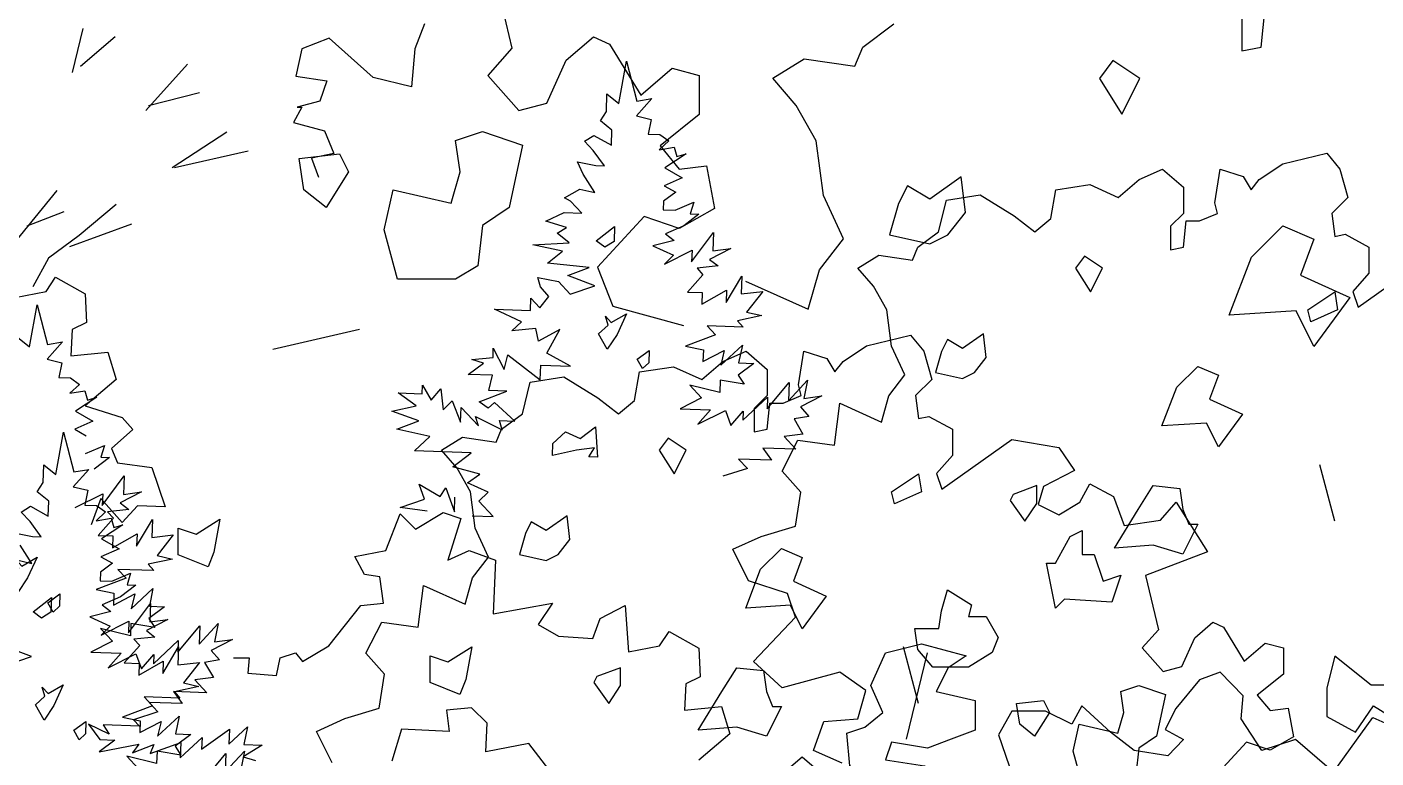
# Model space of a CAD drawing. Header units: inches. Extents: x -11 to 128, y 7 to 56.
# Drawn here: x 55.292 to 55.829, y 23.557 to 23.848 of the extents above; entities that cross this region are included whole.
import ezdxf

# ---------------------------------------------------------------- set-up
doc = ezdxf.new("R2010")
doc.units = ezdxf.units.IN
doc.header["$MEASUREMENT"] = 0
doc.layers.add('CAY', color=94, linetype='Continuous')
doc.layers.add('CAY-3', color=61, linetype='Continuous')
picture_1 = doc.add_image_def('image1.jpg', size_in_pixel=(1680, 1093))

# ---------------------------------------------------------------- blocks, each defined once
blk = doc.blocks.new('A$C76451831')
at = {"layer": 'CAY'}
for p, q in [((1850.8, 1624.3), (1867.9, 1552.3)), ((2515.1, 1580.9), (2515.1, 1549.7)), ((2532.2, 1553.2), (2535.7, 1588)), ((2179, 1553.2), (2206.7, 1573.9)), ((1916.2, 1541.7), (1940.4, 1562.3)), ((1940.4, 1562.3), (1954.5, 1555.8)), ((1954.5, 1555.8), (1982.2, 1510.4)), ((1867.9, 1552.3), (1846.6, 1528.1)), ((2099.4, 1525.5), (2127.1, 1542.6)), ((2127.1, 1542.6), (2171.9, 1536.1)), ((2171.9, 1536.1), (2179, 1553.2)), ((2515.1, 1549.7), (2532.2, 1553.2)), ((1899.1, 1503.3), (1916.2, 1541.7)), ((1982.2, 1510.4), (2010, 1534.6)), ((2010, 1534.6), (2034.1, 1528.1)), ((1846.6, 1528.1), (1874.3, 1496.9)), ((2034.1, 1528.1), (2034.1, 1493.3)), ((2120, 1501.3), (2099.4, 1525.5)), ((1874.3, 1496.9), (1899.1, 1503.3)), ((2137.7, 1470.1), (2120, 1501.3)), ((2034.1, 1493.3), (1999.3, 1465.6)), ((1999.3, 1465.6), (2016.4, 1445)), ((2144.2, 1421.7), (2137.7, 1470.1)), ((2016.4, 1445), (2040.6, 1447.9)), ((2040.6, 1447.9), (2047.7, 1410.1)), ((2161.9, 1383.3), (2144.2, 1421.7)), ((1985.2, 1403.1), (1943.9, 1358.2)), ((2016.4, 1392.5), (1985.2, 1403.1)), ((2047.7, 1410.1), (2016.4, 1392.5)), ((2140.7, 1355.6), (2161.9, 1383.3)), ((1943.9, 1358.2), (1957.5, 1323.4)), ((2130.6, 1320.8), (2140.7, 1355.6)), ((2075.2, 1345.6), (2130.6, 1320.8)), ((1957.5, 1323.4), (2020, 1306.3)), ((5943, 1269.4), (5949.7, 1306.8)), ((5949.7, 1306.8), (5958.9, 1271.5)), ((1732.8, 1302.8), (1656.2, 1285.1)), ((5931.9, 1262.1), (5932.4, 1277.9)), ((5932.4, 1277.9), (5943, 1269.4)), ((5972.1, 1273.8), (5958.5, 1258.4)), ((5958.9, 1271.5), (5972.1, 1273.8)), ((5926.6, 1254.1), (5931.9, 1262.1)), ((5958.5, 1258.4), (5971.5, 1255.2)), ((5936.7, 1245.6), (5926.6, 1254.1)), ((5936.3, 1232.4), (5936.7, 1245.6)), ((5971.5, 1255.2), (5968.8, 1242.2)), ((5912.4, 1236), (5920.7, 1241.1)), ((5920.2, 1227.6), (5912.4, 1236)), ((5920.7, 1241.1), (5936.3, 1232.4)), ((5968.8, 1242.2), (5979.2, 1241.8)), ((5987.1, 1236.1), (5978.7, 1228.2)), ((5979.2, 1241.8), (5987.1, 1236.1)), ((5930.2, 1214.1), (5920.2, 1227.6)), ((5978.7, 1228.2), (5991.9, 1230.5)), ((6002.6, 1224.7), (5983.6, 1212.2)), ((5991.9, 1230.5), (5994.4, 1222.3)), ((5994.4, 1222.3), (6002.6, 1224.7)), ((5906.3, 1217.6), (5922.5, 1214.3)), ((5911.3, 1206.6), (5906.3, 1217.6)), ((5922.5, 1214.3), (5930.2, 1214.1)), ((5983.6, 1212.2), (5999.1, 1203.5)), ((5921.6, 1190.3), (5911.3, 1206.6)), ((5999.1, 1203.5), (5983, 1196.4)), ((5983, 1196.4), (5993.3, 1190.6)), ((5894.8, 1185.8), (5908.2, 1193.5)), ((5900.1, 1182.9), (5894.8, 1185.8)), ((5908.2, 1193.5), (5921.6, 1190.3)), ((5993.3, 1190.6), (5982.6, 1182.8)), ((5878.2, 1165.1), (5894.3, 1172.7)), ((5894.3, 1172.7), (5910.1, 1172.2)), ((5910.1, 1172.2), (5900.1, 1182.9)), ((5982.6, 1182.8), (5982.3, 1175.1)), ((5982.3, 1175.1), (5992.7, 1174.7)), ((5992.7, 1174.7), (6009.3, 1181.8)), ((6009.3, 1181.8), (6006.2, 1171.5)), ((5896.6, 1159.5), (5878.2, 1165.1)), ((6000.4, 1160.8), (5984.3, 1153.7)), ((6013.9, 1171.3), (6000.4, 1160.8)), ((6006.2, 1171.5), (6013.9, 1171.3)), ((5888.2, 1154.3), (5896.6, 1159.5)), ((5898.8, 1145.8), (5888.2, 1154.3)), ((5991.8, 1148), (5973, 1143.2)), ((5984.3, 1153.7), (5991.8, 1148)), ((6007.4, 1128.9), (6026.9, 1154.9)), ((6026.9, 1154.9), (6026.3, 1138.6)), ((5866.6, 1144.2), (5898.8, 1145.8)), ((5893.1, 1138.3), (5866.6, 1144.2)), ((5879.6, 1127.9), (5893.1, 1138.3)), ((5973, 1143.2), (5991.3, 1134.9)), ((5983.3, 1127), (6007.8, 1139.3)), ((6007.8, 1139.3), (6007.4, 1128.9)), ((6042.3, 1140.8), (6023.3, 1131)), ((6026.3, 1138.6), (6042.3, 1140.8)), ((5916.6, 1123.9), (5879.6, 1127.9)), ((5991.3, 1134.9), (5983.3, 1127)), ((6030.9, 1125.3), (6012.2, 1123.3)), ((6023.3, 1131), (6030.9, 1125.3)), ((5435.2, 1102.7), (5443.6, 1115.3)), ((5443.6, 1115.3), (5470, 1100.6)), ((5871, 1115), (5889.4, 1111.7)), ((5873.4, 1106.8), (5871, 1115)), ((5897.8, 1116.8), (5916.6, 1123.9)), ((5921.5, 1107.8), (5897.8, 1116.8)), ((6017.4, 1117.6), (6003.8, 1102.2)), ((6012.2, 1123.3), (6017.4, 1117.6)), ((6037.9, 1092.9), (6051.8, 1116.4)), ((6051.8, 1116.4), (6051.3, 1100.6)), ((5407.8, 1097.4), (5435.2, 1102.7)), ((5470, 1100.6), (5471.1, 1075.2)), ((5880.8, 1098.4), (5873.4, 1106.8)), ((5889.4, 1111.7), (5899.9, 1100.4)), ((5899.9, 1100.4), (5921.5, 1107.8)), ((6003.8, 1102.2), (6016.9, 1101.8)), ((6016.5, 1091.4), (6038.3, 1103.8)), ((6016.9, 1101.8), (6016.5, 1091.4)), ((6038.3, 1103.8), (6037.9, 1092.9)), ((6051.3, 1100.6), (6070.4, 1102.6)), ((6070.4, 1102.6), (6056.2, 1084.5)), ((5420.6, 1053.6), (5427.3, 1091)), ((5427.3, 1091), (5436.5, 1055.8)), ((5864.5, 1085.8), (5864.9, 1096.7)), ((5864.9, 1096.7), (5872.8, 1088.2)), ((5872.8, 1088.2), (5880.8, 1098.4)), ((5856.5, 1075.7), (5832.8, 1086.9)), ((5832.8, 1086.9), (5864.5, 1085.8)), ((6069.6, 1081.4), (6048.2, 1076.7)), ((6048.2, 1076.7), (6053, 1071.1)), ((6056.2, 1084.5), (6069.6, 1081.4)), ((5458.4, 1068.9), (5457.3, 1045.7)), ((5471.1, 1075.2), (5458.4, 1068.9)), ((5848, 1067.8), (5856.5, 1075.7)), ((5869.4, 1069.8), (5848, 1067.8)), ((5871.7, 1058.8), (5869.4, 1069.8)), ((5890.7, 1069), (5871.7, 1058.8)), ((5879.1, 1048.1), (5890.7, 1069)), ((6028.7, 1064.2), (6002.1, 1054.3)), ((6053, 1071.1), (6021.3, 1072.2)), ((6021.3, 1072.2), (6028.7, 1064.2)), ((5410, 1062.2), (5420.6, 1053.6)), ((5449.8, 1058.1), (5436.1, 1042.7)), ((5436.5, 1055.8), (5449.8, 1058.1)), ((5831.4, 1044.3), (5831.6, 1052.5)), ((5831.6, 1052.5), (5841.4, 1033.6)), ((6002.1, 1054.3), (6017.8, 1051)), ((6033.2, 1037.3), (6052.4, 1055.2)), ((6052.4, 1055.2), (6049.1, 1039.5)), ((5436.1, 1042.7), (5449.1, 1039.5)), ((5457.3, 1045.7), (5490, 1048.9)), ((5490, 1048.9), (5497.4, 1024.6)), ((5812.7, 1042.3), (5831.4, 1044.3)), ((5823, 1039.2), (5812.7, 1042.3)), ((5841.4, 1033.6), (5844.6, 1046.6)), ((5844.6, 1046.6), (5873.3, 1024.3)), ((5900, 1036.5), (5879.1, 1048.1)), ((6017.8, 1051), (6017.5, 1040.6)), ((6017.5, 1040.6), (6036.4, 1050.3)), ((6036.4, 1050.3), (6033.2, 1037.3)), ((5449.1, 1039.5), (5446.4, 1026.4)), ((5809.5, 1029.2), (5823, 1039.2)), ((5830.8, 1028.5), (5809.5, 1029.2)), ((5827.6, 1015), (5830.8, 1028.5)), ((5873.3, 1024.3), (5873.7, 1037.4)), ((5873.7, 1037.4), (5900, 1036.5)), ((6062.7, 1039), (6048.8, 1028.6)), ((6048.8, 1028.6), (6053.9, 1020.7)), ((6049.1, 1039.5), (6062.7, 1039)), ((2228.3, 971.5), (2215.1, 1021.6)), ((5446.4, 1026.4), (5456.8, 1026.1)), ((5464.8, 1020.4), (5456.3, 1012.5)), ((5456.8, 1026.1), (5464.8, 1020.4)), ((5497.4, 1024.6), (5470, 1001.4)), ((5768.6, 1012.1), (5768.9, 1019.8)), ((5768.9, 1019.8), (5776.6, 1006.4)), ((5776.6, 1006.4), (5785.1, 1016.5)), ((5785.1, 1016.5), (5787.1, 997.8)), ((6005.9, 1019.7), (6016.3, 1008.4)), ((6032.4, 1013.3), (6005.9, 1019.7)), ((6032.8, 1024.2), (6032.4, 1013.3)), ((6053.9, 1020.7), (6032.8, 1024.2)), ((6074.5, 998.7), (6093.9, 1022)), ((6093.3, 1005.7), (6110.2, 1024.2)), ((6093.9, 1022), (6093.3, 1005.7)), ((6110.2, 1024.2), (6107, 1008)), ((2217.8, 939.8), (2236.3, 1016.3)), ((5456.3, 1012.5), (5469.5, 1014.7)), ((5480.2, 1008.9), (5461.2, 996.5)), ((5469.5, 1014.7), (5472, 1006.5)), ((5472, 1006.5), (5480.2, 1008.9)), ((5747.3, 1012.8), (5768.6, 1012.1)), ((5763.2, 1001.4), (5747.3, 1012.8)), ((5787.1, 997.8), (5795.1, 1005.7)), ((5795.1, 1005.7), (5802.6, 986.9)), ((5819.1, 1004.9), (5843.5, 1014.5)), ((5827.1, 999.2), (5819.1, 1004.9)), ((5843.5, 1014.5), (5827.6, 1015)), ((6016.3, 1008.4), (5997.4, 998.7)), ((6052.8, 988.6), (6074.8, 1009.1)), ((6074.8, 1009.1), (6074.5, 998.7)), ((6122.9, 1010.1), (6104, 1000.4)), ((6107, 1008), (6122.9, 1010.1)), ((5461.2, 996.5), (5476.8, 987.8)), ((5470, 1001.4), (5502.7, 990.9)), ((5741.8, 996.7), (5763.2, 1001.4)), ((5765.5, 988.2), (5741.8, 996.7)), ((5802.6, 986.9), (5803.1, 1000)), ((5803.1, 1000), (5818.4, 983.6)), ((5832.7, 1004.4), (5827.1, 999.2)), ((5850.7, 987.9), (5832.7, 1004.4)), ((5997.4, 998.7), (6024.1, 997.7)), ((6024.1, 997.7), (6012.8, 985)), ((6012.8, 985), (6037.3, 997.3)), ((6037.3, 997.3), (6042.2, 983.9)), ((6042.2, 983.9), (6053.1, 996.7)), ((6053.1, 996.7), (6052.8, 988.6)), ((6104, 1000.4), (6111.4, 992)), ((5476.8, 987.8), (5460.6, 980.6)), ((5460.6, 980.6), (5470.9, 974.8)), ((5502.7, 990.9), (5512.2, 980.3)), ((5746.2, 980.7), (5765.5, 988.2)), ((5775.4, 974.2), (5746.2, 980.7)), ((5818.4, 983.6), (5815.9, 991.8)), ((5815.9, 991.8), (5839.5, 980.1)), ((5839.5, 980.1), (5837.1, 988.4)), ((5837.1, 988.4), (5850.7, 987.9)), ((6111.4, 992), (6098.2, 989.7)), ((6098.2, 989.7), (6105.9, 976.3)), ((5512.2, 980.3), (5493.2, 963.4)), ((5761.9, 961.5), (5775.4, 974.2)), ((6105.9, 976.3), (6089.5, 974.1)), ((6089.5, 974.1), (6099.9, 962.9)), ((5470.3, 959), (5486.9, 966.1)), ((5486.9, 966.1), (5483.8, 955.8)), ((5493.2, 963.4), (5498.5, 950.8)), ((5812.1, 959.8), (5761.9, 961.5)), ((5795.8, 947.2), (5812.1, 959.8)), ((6070.5, 963.9), (6078.3, 953.2)), ((6099.9, 962.9), (6070.5, 963.9)), ((5491.5, 955.5), (5478, 945.1)), ((5483.8, 955.8), (5491.5, 955.5)), ((5498.5, 950.8), (5529.1, 946.6)), ((5529.1, 946.6), (5540.7, 911.8)), ((5819.6, 940.9), (5795.8, 947.2)), ((6056.8, 945.8), (6035.2, 938.9)), ((6078.3, 953.2), (6048.9, 954.2)), ((6048.9, 954.2), (6056.8, 945.8)), ((5485, 913.1), (5504.5, 939.2)), ((5504.5, 939.2), (5503.9, 922.9)), ((5808.9, 933.2), (5819.6, 940.9)), ((5827.2, 924.8), (5808.9, 933.2)), ((5460.9, 911.2), (5485.4, 923.5)), ((5485.4, 923.5), (5485, 913.1)), ((5519.9, 925), (5501, 915.3)), ((5503.9, 922.9), (5519.9, 925)), ((5770.8, 918.6), (5765.8, 931.9)), ((5765.8, 931.9), (5784.4, 920.9)), ((5784.4, 920.9), (5789.7, 928.8)), ((5789.7, 928.8), (5797.1, 907.3)), ((5818.7, 916.9), (5827.2, 924.8)), ((5483.7, 919.1), (5475.3, 895.9)), ((5502.7, 898.1), (5483.7, 919.1)), ((5508.5, 909.6), (5489.8, 907.5)), ((5501, 915.3), (5508.5, 909.6)), ((5516.4, 912.8), (5502.7, 898.1)), ((5540.7, 911.8), (5516.4, 912.8)), ((5749.2, 911.2), (5770.8, 918.6)), ((5773.1, 908.1), (5749.2, 911.2)), ((5797.1, 907.3), (5797.6, 920.4)), ((5831.4, 903.4), (5818.7, 916.9)), ((5495.1, 901.9), (5481.4, 886.5)), ((5489.8, 907.5), (5495.1, 901.9)), ((5515.5, 877.1), (5529.5, 900.7)), ((5529.5, 900.7), (5528.9, 884.8)), ((5812.9, 904), (5831.4, 903.4)), ((5481.4, 886.5), (5494.5, 886)), ((5494.1, 875.6), (5515.9, 888)), ((5494.5, 886), (5494.1, 875.6)), ((5515.9, 888), (5515.5, 877.1)), ((5528.9, 884.8), (5548, 886.9)), ((5548, 886.9), (5533.8, 868.8)), ((5547.3, 865.6), (5525.8, 860.9)), ((5533.8, 868.8), (5547.3, 865.6)), ((5498.9, 856.4), (5506.3, 848.5)), ((5530.6, 855.3), (5498.9, 856.4)), ((5525.8, 860.9), (5530.6, 855.3)), ((5506.3, 848.5), (5479.7, 838.5)), ((5479.7, 838.5), (5495.4, 835.2)), ((5510.8, 821.5), (5530, 839.5)), ((5530, 839.5), (5526.8, 823.7)), ((5495.4, 835.2), (5495.1, 824.8)), ((5495.1, 824.8), (5514, 834.6)), ((5514, 834.6), (5510.8, 821.5)), ((5540.3, 823.2), (5526.4, 812.8)), ((5526.8, 823.7), (5540.3, 823.2)), ((5510, 797.5), (5483.5, 803.9)), ((5483.5, 803.9), (5494, 792.7)), ((5510.4, 808.4), (5510, 797.5)), ((5531.5, 805), (5510.4, 808.4)), ((5526.4, 812.8), (5531.5, 805)), ((5552.1, 782.9), (5571.5, 806.3)), ((5570.9, 790), (5587.9, 808.4)), ((5571.5, 806.3), (5570.9, 790)), ((5587.9, 808.4), (5584.6, 792.2)), ((5494, 792.7), (5475, 782.9)), ((5530.4, 772.8), (5552.4, 793.3)), ((5552.4, 793.3), (5552.1, 782.9)), ((5600.5, 794.4), (5581.6, 784.6)), ((5584.6, 792.2), (5600.5, 794.4)), ((5475, 782.9), (5501.7, 782)), ((5501.7, 782), (5490.4, 769.2)), ((5490.4, 769.2), (5514.9, 781.5)), ((5514.9, 781.5), (5519.8, 768.2)), ((5519.8, 768.2), (5530.7, 781)), ((5530.7, 781), (5530.4, 772.8)), ((5581.6, 784.6), (5589, 776.2)), ((5589, 776.2), (5575.8, 773.9)), ((5575.8, 773.9), (5583.5, 760.5)), ((5583.5, 760.5), (5567.1, 758.4)), ((5567.1, 758.4), (5577.6, 747.1)), ((5577.6, 747.1), (5548.1, 748.2)), ((5548.1, 748.2), (5555.9, 737.5)), ((5534.4, 730.1), (5512.8, 723.1)), ((5526.5, 738.5), (5534.4, 730.1)), ((5555.9, 737.5), (5526.5, 738.5)), ((5472.8, 719.1), (5482.8, 705.6)), ((5491.1, 710.3), (5472.8, 719.1)), ((5518.1, 717.5), (5485.9, 718.6)), ((5485.9, 718.6), (5491.1, 710.3)), ((5512.8, 723.1), (5518.1, 717.5)), ((5482.8, 705.6), (5496.3, 705.1)), ((5554.2, 689.5), (5573.5, 707.4)), ((5573.1, 697), (5597.7, 714.7)), ((5573.5, 707.4), (5573.1, 697)), ((5597.3, 701.6), (5613.7, 716.9)), ((5597.7, 714.7), (5597.3, 701.6)), ((5613.7, 716.9), (5610.4, 701.1)), ((5496.3, 705.1), (5482.4, 694.7)), ((5482.4, 694.7), (5517.5, 701.6)), ((5517.5, 701.6), (5511.8, 693.7)), ((5511.8, 693.7), (5530.6, 701.2)), ((5527.6, 693.1), (5554.7, 703.1)), ((5530.6, 701.2), (5527.6, 693.1)), ((5554.7, 703.1), (5554.2, 689.5)), ((5626.7, 700.5), (5610, 690.2)), ((5610.4, 701.1), (5626.7, 700.5)), ((5610, 690.2), (5620.8, 687.1))]:
    blk.add_line(p, q, dxfattribs=at)
for points in [[(5770.6, 1340), (5762.2, 1317.8), (5759, 1284.1), (5725.2, 1292.5), (5686.2, 1327.3), (5662, 1317.8), (5656.7, 1293.6), (5684.1, 1289.3), (5677.8, 1271.4), (5657.7, 1266.1), (5662, 1266.1), (5654.6, 1252.4), (5682, 1245), (5690.4, 1225), (5670.4, 1220.8), (5676.7, 1203.9)], [(5467.9, 1335.7), (5458.4, 1296.7)], [(5496.4, 1328.4), (5465.8, 1302)], [(5560.7, 1304.1), (5523.8, 1263)], [(1708.6, 918.7), (1694.9, 946.6), (1720, 958), (1750.3, 967.1), (1755, 997.4), (1738.5, 1015.9), (1752.7, 1043.4), (1784.9, 1039.1), (1789.6, 1076), (1826.6, 1059.5), (1833.2, 1082.7), (1847.4, 1101.2), (1835.6, 1126.7), (1831.3, 1159), (1819.5, 1179.8), (1805.7, 1196), (1824.2, 1207.4), (1854.1, 1203), (1858.8, 1214.4), (1877.3, 1228.2), (1884.3, 1256.1), (1914.2, 1260.8), (1944.1, 1242.4), (1962.6, 1228.2), (1976.7, 1240), (1981, 1265.2), (2011.3, 1269.9), (2036.5, 1258.5), (2054.9, 1274.6), (2075.8, 1283.7), (2094.3, 1267.5), (2094.3, 1244.3), (2082.9, 1232.9), (2082.9, 1212.1), (2094.3, 1214.4), (2096.6, 1237.6), (2108.4, 1237.6), (2124.5, 1244.3), (2122.2, 1253.8), (2126.9, 1283.7), (2147.3, 1277), (2154.4, 1265.2), (2161.5, 1274.6), (2182.3, 1288.4), (2221.2, 1297.8), (2233, 1283.7), (2240.1, 1258.5), (2225.9, 1244.3), (2228.3, 1223.9), (2237.7, 1225.8), (2258.6, 1214.4), (2258.6, 1191.2), (2244.4, 1175.1), (2249.1, 1161.4), (2311.2, 1205.4), (2352.9, 1198.3), (2366.7, 1177.9), (2339.1, 1163.7), (2334.4, 1147.6), (2352.9, 1138.5), (2371.4, 1149.9), (2380.4, 1166.1), (2401.2, 1154.7), (2410.7, 1129.1), (2442.9, 1133.8), (2456.7, 1149.9), (2484.6, 1105.9), (2429.6, 1084.7), (2441, 1036.7), (2426.8, 1020.6), (2445.3, 999.7), (2461.8, 1004.1), (2473.2, 1029.6), (2489.3, 1043.4), (2498.7, 1039.1), (2517.2, 1008.8), (2535.7, 1024.9), (2551.8, 1020.6), (2551.8, 997.4), (2528.6, 978.9), (2540, 965.1), (2556.1, 967.1), (2560.8, 941.9), (2540, 930.1), (2519.2, 937.2), (2491.7, 907.3)], [(5571.3, 1278.8), (5525.9, 1267.2)], [(5595.5, 1244), (5547, 1212.3)], [(5614.5, 1227.1), (5549.1, 1212.3)], [(1420.7, 1005.5), (1442.2, 1012.9), (1418.5, 1021.8)], [(1428.9, 1098.6), (1442.4, 1095.4), (1432.1, 1111.6)], [(1427, 1122.6), (1443.2, 1119.4), (1450.9, 1119.1), (1441, 1132.6), (1433.1, 1141), (1441.4, 1146.2), (1457, 1137.5), (1457.5, 1150.6), (1447.3, 1159.1), (1452.6, 1167.1), (1453.1, 1182.9), (1463.7, 1174.4), (1470.5, 1211.8), (1479.7, 1176.6), (1492.9, 1178.8), (1479.2, 1163.4), (1492.2, 1160.3), (1489.5, 1147.2), (1499.9, 1146.8), (1507.9, 1141.1), (1499.4, 1133.3), (1512.7, 1135.5), (1515.1, 1127.3), (1523.3, 1129.7), (1504.3, 1117.2), (1519.9, 1108.5), (1503.8, 1101.4), (1514, 1095.6), (1503.3, 1087.8), (1503, 1080.1), (1513.4, 1079.7), (1530, 1086.9), (1526.9, 1076.5), (1534.6, 1076.3), (1521.1, 1065.9), (1505, 1058.7), (1512.5, 1053), (1493.8, 1048.2), (1512, 1039.9), (1504.1, 1032), (1528.5, 1044.3), (1528.1, 1033.9), (1547.6, 1060), (1547.1, 1043.7), (1563, 1045.8), (1544.1, 1036.1), (1551.6, 1030.3), (1532.9, 1028.3), (1538.2, 1022.7), (1524.5, 1007.3), (1537.6, 1006.8), (1537.3, 996.4), (1559, 1008.8), (1558.6, 997.9), (1572.6, 1021.5), (1572, 1005.6), (1591.1, 1007.7), (1576.9, 989.6), (1590.4, 986.4), (1568.9, 981.7), (1573.7, 976.1), (1542, 977.2), (1549.5, 969.2), (1522.8, 959.3), (1538.6, 956), (1538.2, 945.6), (1557.1, 955.4), (1554, 942.3), (1573.2, 960.2), (1569.9, 944.5), (1583.5, 944), (1569.5, 933.6), (1574.7, 925.7), (1553.5, 929.2), (1553.1, 918.3), (1526.6, 924.7), (1537.1, 913.4)], [(1595.2, 903.7), (1614.6, 927.1), (1614, 910.8), (1631, 929.2), (1627.7, 913)], [(5444.7, 1192.3), (5399.3, 1136.4)], [(5451, 1173.3), (5418.3, 1160.7)], [(5497.4, 1179.7), (5464.7, 1152.2), (5437.3, 1132.2), (5423.6, 1106.9)], [(5456.3, 1142.7), (5511.1, 1162.8)], [(5963.8, 1034.3), (5959.1, 1042.6), (5969.8, 1050.4), (5969.4, 1039.5), (5963.8, 1034.3)], [(1484.5, 939.3), (1479.8, 947.6), (1490.5, 955.4), (1490.1, 944.5), (1484.5, 939.3)], [(5441.4, 818.5), (5436.7, 826.9), (5447.4, 834.6), (5447, 823.8), (5441.4, 818.5)]]:
    blk.add_lwpolyline(points, dxfattribs=at)
for points in [[(2424.5, 1525.4), (2400.8, 1541.2), (2388.9, 1525.4), (2408.7, 1493.7)], [(1754.8, 1391.1), (1762.7, 1426.7), (1814.2, 1414.8), (1822.1, 1442.6), (1818.1, 1470.3), (1841.9, 1478.2), (1877.5, 1466.3), (1865.7, 1410.9), (1841.9, 1395), (1837.9, 1359.4), (1818.1, 1347.5), (1766.7, 1347.5)], [(1683.5, 1426.7), (1679.6, 1454.5), (1715.2, 1458.4), (1723.1, 1442.6), (1703.3, 1410.9)], [(2270.1, 1406.6), (2266.2, 1438.3), (2238.4, 1418.5), (2218.7, 1430.3), (2210.7, 1414.5), (2202.8, 1386.8), (2238.4, 1378.9), (2254.3, 1386.8)], [(2523.5, 1367), (2551.2, 1394.7), (2578.9, 1382.8), (2567, 1351.1), (2610.6, 1331.3), (2578.9, 1287.8), (2563.1, 1319.5), (2503.7, 1315.5)], [(2022.5, 1195.9), (2006.6, 1206.4), (1998.7, 1195.9), (2011.9, 1174.8)], [(2220.4, 1169.5), (2228.3, 1174.8), (2231, 1158.9), (2207.2, 1148.4), (2204.6, 1158.9)], [(5922.9, 1147.7), (5939.2, 1160.3), (5938.7, 1147.1), (5930.4, 1142)], [(1919.5, 1116.7), (1916.9, 1137.8), (1898.4, 1124.6), (1885.2, 1132.5), (1880, 1122), (1874.7, 1103.5), (1898.4, 1098.2), (1909, 1103.5)], [(2362.9, 1119.3), (2373.5, 1124.6), (2373.5, 1103.5), (2384.1, 1103.5), (2392, 1079.7), (2407.8, 1085), (2399.9, 1061.2), (2357.7, 1063.9), (2349.7, 1055.9), (2341.8, 1095.6), (2349.7, 1095.6)], [(2088.5, 1090.3), (2106.9, 1108.8), (2125.4, 1100.8), (2117.5, 1079.7), (2146.5, 1066.5), (2125.4, 1037.5), (2114.9, 1058.6), (2075.3, 1055.9)], [(5925, 1065.1), (5933.4, 1073), (5931, 1080.8), (5936.2, 1075.1), (5949.6, 1082.8), (5941.3, 1064.5), (5932.7, 1051.7)], [(1443.6, 1052.7), (1459.9, 1065.3), (1459.5, 1052.2), (1451.1, 1047)], [(1795.5, 989.9), (1795.5, 1013.7), (1811.3, 1008.4), (1832.5, 1021.6), (1827.2, 992.6), (1821.9, 979.4)], [(2209.9, 855.3), (2183.5, 873.8), (2188.8, 889.6), (2180.8, 905.5), (2167.6, 916), (2165, 945.1), (2180.8, 950.3), (2196.7, 963.5), (2186.1, 987.3), (2199.3, 1016.3), (2231, 1024.3), (2270.6, 1013.7), (2254.7, 1003.1), (2244.2, 982), (2278.5, 974.1), (2278.5, 947.7), (2257.4, 939.8), (2236.3, 931.9), (2204.6, 937.1), (2199.3, 921.3), (2233.6, 916), (2262.7, 900.2), (2257.4, 881.7), (2220.4, 873.8)], [(1943.3, 995.2), (1940.7, 989.9), (1953.9, 971.5), (1964.4, 987.3), (1964.4, 1003.1)], [(2054.1, 982), (2067.3, 1003.1), (2091.1, 1000.5), (2093.7, 982), (2099, 968.8), (2106.9, 968.8), (2093.7, 942.4), (2067.3, 950.3), (2033, 947.7)], [(1445.7, 970.1), (1454.1, 978), (1451.7, 985.8), (1456.9, 980.2), (1470.4, 987.9), (1462, 969.6), (1453.4, 956.7)], [(2365.6, 929.2), (2370.9, 953), (2405.2, 945.1), (2410.4, 963.5), (2407.8, 982), (2423.6, 987.3), (2447.4, 979.4), (2439.5, 942.4), (2423.6, 931.9), (2421, 908.1), (2407.8, 900.2), (2373.5, 900.2)], [(5923.9, 955.9), (5916.2, 956.2), (5921.4, 964.1), (5905.5, 962), (5884.1, 957.3), (5884.4, 968.1), (5895.7, 978.2), (5908.6, 972.3), (5922.1, 982.7)], [(2318.1, 953), (2315.4, 971.5), (2339.2, 974.1), (2344.5, 963.5), (2331.3, 942.4)], [(2141.2, 876.4), (2146.5, 905.5), (2125.4, 923.9), (2106.9, 908.1), (2122.8, 892.2), (2117.5, 879)], [(5552.4, 869.2), (5552.4, 892.9), (5568.2, 887.7), (5589.3, 900.9), (5584, 871.8), (5578.8, 858.6)], [(5402.6, 849.4), (5411, 857.2), (5408.6, 865), (5413.8, 859.4), (5427.2, 867.1), (5418.9, 848.8), (5410.3, 835.9)]]:
    blk.add_lwpolyline(points, close=True, dxfattribs=at)
at = {"layer": 'CAY-3'}
for p, q in [((2561.2, 861.8), (2631.1, 959.1)), ((2631.1, 959.1), (2686.6, 934.3)), ((6577.4, 899), (6564.2, 949.2))]:
    blk.add_line(p, q, dxfattribs=at)
for points in [[(6141, 684.6), (6115.5, 696), (6124.5, 721.6), (6154.8, 724), (6161.9, 749.1), (6138.7, 765.3), (6087.6, 751.5), (6062.4, 774.7), (6099.4, 814), (6092.3, 834.9), (6057.7, 846.3), (6043.9, 874.2), (6069.1, 885.6), (6099.4, 894.6), (6104.1, 924.9), (6087.6, 943.4), (6101.7, 970.9), (6134, 966.6), (6138.7, 1003.6), (6175.6, 987), (6182.3, 1010.2), (6196.5, 1028.7), (6184.7, 1054.3), (6180.3, 1086.5), (6168.5, 1107.4), (6154.8, 1123.5), (6173.3, 1134.9), (6203.1, 1130.6), (6207.9, 1142), (6226.3, 1155.7), (6233.4, 1183.7), (6263.3, 1188.4), (6293.2, 1169.9), (6311.6, 1155.7), (6325.8, 1167.5), (6330.1, 1192.7), (6360.4, 1197.4), (6385.5, 1186), (6404, 1202.1), (6424.8, 1211.2), (6443.3, 1195.1), (6443.3, 1171.9), (6431.9, 1160.5), (6431.9, 1139.6), (6443.3, 1142), (6445.7, 1165.2), (6457.5, 1165.2), (6473.6, 1171.9), (6471.2, 1181.3), (6475.9, 1211.2), (6496.4, 1204.5), (6503.5, 1192.7), (6510.5, 1202.1), (6531.4, 1215.9), (6570.3, 1225.3), (6582.1, 1211.2), (6589.1, 1186), (6575, 1171.9), (6577.4, 1151.4), (6586.8, 1153.4), (6607.6, 1142), (6607.6, 1118.8), (6593.5, 1102.7), (6598.2, 1088.9), (6660.3, 1132.9)], [(6653.6, 753.8), (6609.6, 753.8), (6577.4, 779.4), (6570.3, 751.5), (6570.3, 725.9), (6595.8, 712.2), (6611.9, 735.4), (6630.4, 724)], [(6572.6, 679.9), (6542.8, 705.5), (6512.9, 696), (6494.4, 724), (6496.4, 744.4), (6475.9, 765.3), (6457.5, 758.6), (6436.6, 733), (6427.2, 714.5), (6443.3, 705.5), (6429.6, 691.3), (6399.7, 696), (6378.8, 712.2), (6353.3, 735.4), (6344.3, 719.2), (6321.1, 730.6), (6291.2, 730.6), (6279.4, 709.8), (6288.8, 682.3)], [(5601.5, 778.1), (5615.2, 778.1), (5614.1, 764.4), (5639.4, 762.3), (5642.6, 778.1), (5656.3, 782.3), (5662.6, 774.9), (5685.8, 788.7), (5714.3, 824.5), (5734.4, 826.6), (5731.2, 849.8), (5717.5, 851.9), (5709, 867.8), (5736.5, 873), (5749.1, 905.7), (5762.8, 892), (5787.1, 906.8), (5802.9, 901.5), (5791.3, 864.6), (5810.3, 873), (5833.5, 864.6), (5831.4, 817.1), (5884.1, 826.6), (5871.5, 807.6), (5889.4, 797.1), (5920, 795), (5926.3, 812.9), (5948.5, 824.5), (5951.6, 783.4), (5979, 788.7), (5987.5, 801.3), (6013.8, 786.5), (6014.9, 761.2), (6002.2, 754.9), (6001.2, 731.7), (6033.9, 734.9), (6041.3, 710.6), (6013.8, 687.4)], [(5881, 679), (5863, 702.2), (5825.1, 694.8), (5826.1, 720.1), (5812.4, 733.8), (5790.2, 731.7), (5792.4, 712.7), (5750.2, 714.8), (5741.7, 686.3)]]:
    blk.add_lwpolyline(points, dxfattribs=at)
for points in [[(6371.5, 1123.4), (6355.7, 1134), (6347.8, 1123.4), (6361, 1102.3)], [(6569.5, 1097), (6577.4, 1102.3), (6580, 1086.5), (6556.3, 1075.9), (6553.6, 1086.5)], [(6268.6, 1044.2), (6266, 1065.3), (6247.5, 1052.1), (6234.3, 1060.1), (6229, 1049.5), (6223.7, 1031), (6247.5, 1025.7), (6258, 1031)], [(6437.5, 1017.8), (6456, 1036.3), (6474.5, 1028.4), (6466.5, 1007.2), (6495.6, 994), (6474.5, 965), (6463.9, 986.1), (6424.3, 983.5)], [(6292.4, 922.8), (6289.7, 917.5), (6302.9, 899), (6313.5, 914.8), (6313.5, 930.7)], [(6403.2, 909.6), (6416.4, 930.7), (6440.2, 928), (6442.8, 909.6), (6448.1, 896.4), (6456, 896.4), (6442.8, 870), (6416.4, 877.9), (6382.1, 875.2)], [(6252.8, 814.5), (6268.6, 814.5), (6279.2, 796), (6273.9, 782.8), (6252.8, 769.6), (6221.1, 769.6), (6207.9, 785.5), (6205.3, 803.9), (6226.4, 803.9), (6229, 819.8), (6234.3, 838.3), (6255.4, 825.1)]]:
    blk.add_lwpolyline(points, close=True, dxfattribs=at)

msp = doc.modelspace()

# ---------------------------------------------------------------- block references
at = {"layer": 'CAY', "xscale": 0.0004489089019145984, "yscale": 0.0004489089019145984, "zscale": 0.0004489089019145984}
for p in [(52.85948, 23.24794), (54.64618, 23.14297)]:
    msp.add_blockref('A$C76451831', p, dxfattribs=at)

# ---------------------------------------------------------------- pictures from other files: only their frames are drawn
image = msp.add_image(picture_1, insert=(12.49661, 7.37723), size_in_units=(74.4025, 48.40591))
image.dxf.flags = 6

doc.saveas('drawing.dxf')
